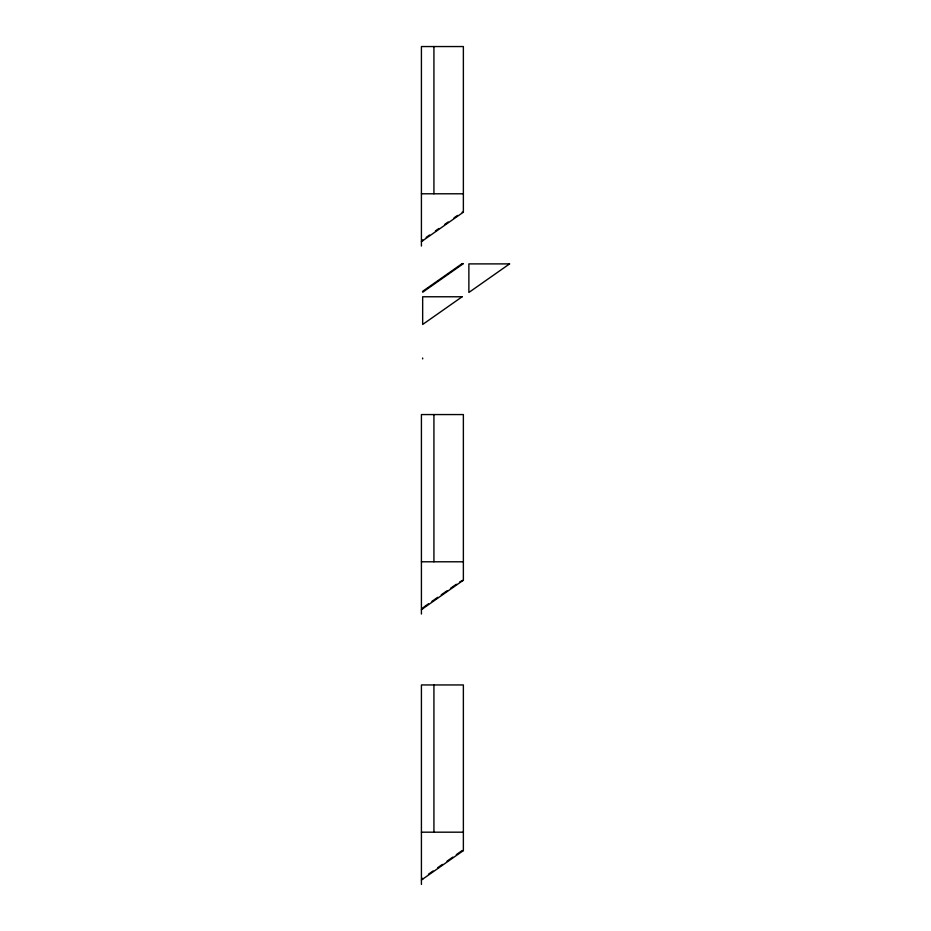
<?xml version="1.0" encoding="UTF-8"?>
<svg xmlns="http://www.w3.org/2000/svg" width="931" height="931" viewBox="0 0 931 931"><rect width="100%" height="100%" fill="white"/><g stroke="black" fill="none" stroke-linecap="round" stroke-linejoin="round"><path stroke-width="1.4" d="M426.142 237.428L429.622 234.984M435.429 230.923L438.908 228.479M444.715 224.406L448.195 221.962M454.002 217.889L457.482 215.445M421.417 241.629L463.37 212.187L463.37 46.55L421.417 46.55L421.417 246.052M423.826 607.07L428.469 603.812M431.949 601.368L437.745 597.295M441.236 594.851L447.031 590.778M450.511 588.334L456.318 584.261M459.798 581.828L463.37 580.199L463.37 414.563L421.417 414.563L421.417 614.053M421.417 609.642L463.37 580.199M428.469 874.209L433.113 870.951M437.745 867.692L442.388 864.433M447.031 861.175L452.838 857.102M456.318 854.658L462.125 850.585L463.37 850.585L463.37 684.948L421.417 684.948L421.417 884.45M421.417 880.028L463.37 850.585M421.417 193.788L463.37 193.788M462.125 212.187L463.37 212.187M421.417 561.789L463.37 561.789M421.417 832.186L463.37 832.186M433.927 46.55L433.927 193.788M433.927 414.563L433.927 561.789M433.927 684.948L433.927 832.186M422.662 239.872L422.662 240.757M422.662 358.028L422.662 358.912M422.662 607.885L422.662 608.758M422.662 878.282L422.662 879.155M462.125 263.648L422.662 291.333L422.662 292.218L463.37 263.648L462.125 263.648M462.125 296.768L422.662 324.465L422.662 296.768L462.125 296.768M509.583 263.892L468.875 292.462L468.875 263.892L509.583 263.892"/></g></svg>
